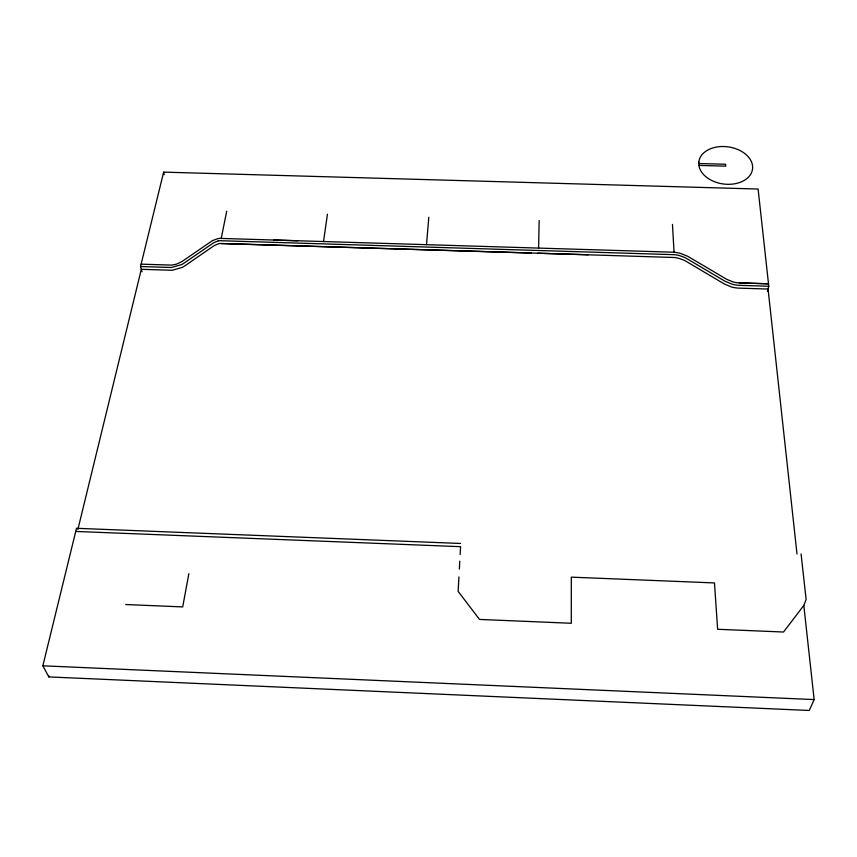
<?xml version="1.0" encoding="UTF-8"?>
<svg xmlns="http://www.w3.org/2000/svg" width="857" height="857" viewBox="0 0 857 857"><rect width="100%" height="100%" fill="white"/><g stroke="black" fill="none" stroke-linecap="round" stroke-linejoin="round"><path stroke-width="1.29" d="M538.614 248.091L539.16 220.485M458.934 576.922L458.141 591.384L479.513 619.429L571.287 623.275L571.319 577.147L714.47 582.931L717.63 629.274L783.523 632.027L803.812 605.438L806.126 599.461L801.07 553.911M459.363 569.027L459.791 561.142M460.155 554.565L460.584 546.68L75.727 531.436M426.507 244.684L428.811 217.217M323.539 241.535L327.449 214.207M188.872 573.622L182.702 606.917L125.711 604.528M226.709 211.229L221.213 238.417L297.679 240.763M803.812 605.438L814.15 699.58L809.265 710.474L48.828 676.912L49.053 675.98M77.869 529.497L141.319 269.312L172.086 270.287L182.22 267.395A22.078 15.94 -11.6 0 0 185.133 265.659L214.314 245.52L218.899 243.634A7.231 5.249 -9.9 0 1 220.603 243.506L588.245 254.765M48.828 676.912L42.85 665.803L76.498 528.298L460.541 543.467M141.983 271.723L140.548 266.527L163.644 172.128L758.102 189.043L768.772 286.259L767.454 291.466M218.31 240.828L213.714 242.713L184.459 262.863A22.132 15.951 -11.5 0 1 181.545 264.609L171.389 267.502L140.548 266.527M739.248 282.896L768.504 283.806L739.248 282.896A21.211 15.447 10.1 0 1 733.26 282.007L726.907 279.425L687.678 256.275L680.619 253.468A30.209 22.368 8 0 0 674.063 252.215L273.833 240.024M698.798 163.516L725.568 164.255L725.74 166.151L698.937 165.401M221.32 243.538L531.49 253.029M537.896 253.222L674.588 257.507A26.749 19.84 8 0 1 679.237 258.482L683.522 260.014A22.946 16.99 8 0 1 686.403 261.492L724.508 284.096L731.889 287.106A24.35 17.772 10.2 0 0 738.766 288.123L768.065 289.045L797.01 553.997M141.126 264.16L171.646 265.113L176.36 264.192L181.684 261.739L212.472 240.613L217.967 238.578A10.413 7.552 -9.8 0 1 220.431 238.396L221.202 238.428M768.772 286.259L739.409 285.338A24.414 17.783 10.1 0 1 732.51 284.31L725.108 281.3L686.907 258.685A23 17.001 8 0 0 684.015 257.196L679.719 255.665A26.813 19.85 8 0 0 675.059 254.7L220.024 240.699A7.242 5.26 -9.8 0 0 218.31 240.828M42.85 665.803L814.15 699.58M163.644 172.128L164.244 174.667M672.456 224.427L674.063 252.215M698.819 162.005L699.194 166.933A27.081 18.704 8 0 0 741.359 181.855A27.081 18.704 8 0 0 738.938 150.007A27.081 18.704 8 0 0 698.819 162.005"/></g></svg>
